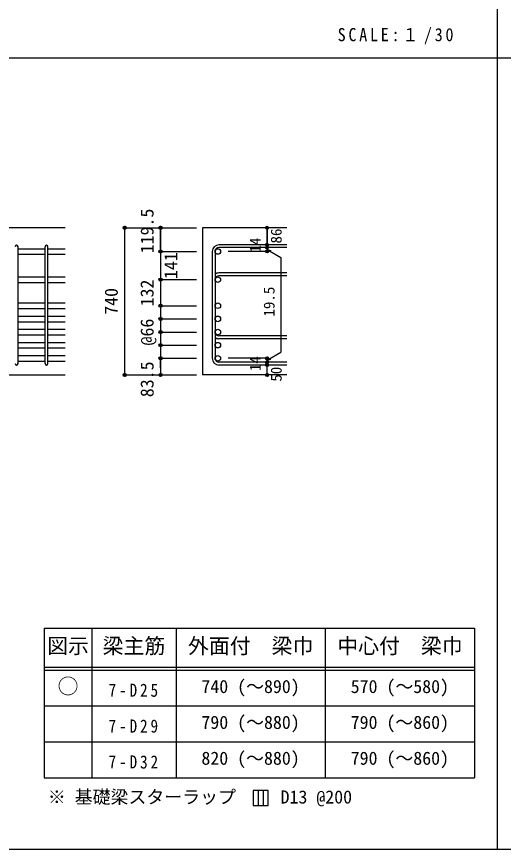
# Model space of a CAD drawing. Units: millimetres at full size, sheet at 1:30, with parts at other scales. Extents: x -5973 to 5954, y -4195 to 4201.
# Drawn here: x -3539 to -1094, y -4195 to -15 of the extents above; entities that cross this region are included whole.
import ezdxf
from ezdxf.enums import TextEntityAlignment as Align

# ---------------------------------------------------------------- set-up
doc = ezdxf.new("R2010")
doc.units = ezdxf.units.MM
doc.header["$LTSCALE"] = 30
doc.header["$PDMODE"] = 32
doc.header["$PDSIZE"] = 15
for name, color, linetype in [('0-1_躯体線', 2, 'Continuous'), ('0-6_スタラップ筋', 7, 'Continuous'), ('0-D_寸法', 4, 'Continuous'), ('6-7_文字', 7, 'Continuous'), ('6-E_枠', 7, 'Continuous'), ('F-0_枠', 6, 'Continuous')]:
    doc.layers.add(name, color=color, linetype=linetype)
doc.styles.add('ＭＳ ゴシック', font='')
doc.styles.get('ＭＳ ゴシック').set_extended_font_data('MS Gothic')

msp = doc.modelspace()

# ---------------------------------------------------------------- linework, layer by layer
at = {"layer": '0-1_躯体線'}
for p, q in [((-3295.8, -1074.89), (-4895.8, -1074.89)), ((-2180.8, -1074.89), (-2605.8, -1074.89)), ((-2605.8, -1074.89), (-2605.8, -1813.89)), ((-3695.8, -1813.89), (-3295.8, -1813.89)), ((-2180.8, -1813.89), (-2605.8, -1813.89))]:
    msp.add_line(p, q, dxfattribs=at)
at = {"layer": '0-6_スタラップ筋'}
for p, q in [((-3531.8, -1756.89), (-3531.8, -1170.09)), ((-3395.8, -1756.89), (-3395.8, -1170.09)), ((-3381.8, -1756.89), (-3381.8, -1170.09)), ((-2180.8, -1160.59), (-2522.3, -1160.59)), ((-2555.8, -1194.09), (-2555.8, -1730.39)), ((-2541.8, -1194.09), (-2541.8, -1730.39)), ((-2180.8, -1174.59), (-2522.3, -1174.59)), ((-2180.8, -1301.89), (-2522.3, -1301.89)), ((-2180.8, -1315.89), (-2522.3, -1315.89)), ((-2180.8, -1617.89), (-2522.3, -1617.89)), ((-2180.8, -1631.89), (-2522.3, -1631.89)), ((-2180.8, -1749.89), (-2522.3, -1749.89)), ((-2180.8, -1763.89), (-2522.3, -1763.89))]:
    msp.add_line(p, q, dxfattribs=at)
for centre, radius, start, end in [((-3538.8, -1170.09), 7, 0, 180), ((-3388.8, -1170.09), 7, 0, 180), ((-2522.3, -1194.09), 33.5, 90, 180), ((-2522.3, -1194.09), 19.5, 90, 180), ((-2522.3, -1335.39), 33.5, 90, 125.59765), ((-2522.3, -1335.39), 19.5, 90, 180), ((-2522.3, -1598.39), 19.5, 180, 270), ((-2522.3, -1598.39), 33.5, 234.40235, 270), ((-2522.3, -1730.39), 33.5, 180, 270), ((-2522.3, -1730.39), 19.5, 180, 270), ((-3538.8, -1756.89), 7, 180, 0), ((-3388.8, -1756.89), 7, 180, 0)]:
    msp.add_arc(centre, radius, start, end, dxfattribs=at)
at = {"layer": '0-D_寸法'}
for p, q in [((-2995.8, -1074.89), (-2815.8, -1074.89)), ((-2995.8, -1074.89), (-2815.8, -1074.89)), ((-2995.8, -1813.89), (-2995.8, -1074.89)), ((-2815.8, -1074.89), (-2635.8, -1074.89)), ((-2815.8, -1074.89), (-2635.8, -1074.89)), ((-2815.8, -1194.09), (-2815.8, -1074.89)), ((-2815.8, -1194.09), (-2815.8, -1074.89)), ((-2815.8, -1074.89), (-2815.8, -1194.09)), ((-2280.8, -1174.59), (-2280.8, -1160.59)), ((-2815.8, -1194.09), (-2635.8, -1194.09)), ((-2815.8, -1194.09), (-2635.8, -1194.09)), ((-2815.8, -1194.09), (-2815.8, -1246.09)), ((-2815.8, -1194.09), (-2815.8, -1730.39)), ((-2280.8, -1194.09), (-2476.89, -1194.09)), ((-2280.8, -1174.59), (-2280.8, -1194.09)), ((-2280.8, -1184.34), (-2261.48, -1189.52)), ((-2280.8, -1184.34), (-2210.74, -1224.79)), ((-2210.74, -1224.79), (-2210.74, -1699.7)), ((-2815.8, -1335.39), (-2635.8, -1335.39)), ((-2815.8, -1335.39), (-2635.8, -1335.39)), ((-2815.8, -1466.39), (-2635.8, -1466.39)), ((-2815.8, -1466.39), (-2635.8, -1466.39)), ((-2815.8, -1532.39), (-2635.8, -1532.39)), ((-2815.8, -1532.39), (-2635.8, -1532.39)), ((-2815.8, -1598.39), (-2635.8, -1598.39)), ((-2815.8, -1598.39), (-2635.8, -1598.39)), ((-2815.8, -1664.39), (-2635.8, -1664.39)), ((-2815.8, -1664.39), (-2635.8, -1664.39)), ((-2280.8, -1740.14), (-2210.74, -1699.7)), ((-2815.8, -1730.39), (-2635.8, -1730.39)), ((-2280.8, -1730.39), (-2476.89, -1730.39)), ((-2280.8, -1749.89), (-2280.8, -1730.39)), ((-2280.8, -1740.14), (-2261.48, -1734.97)), ((-2280.8, -1763.89), (-2280.8, -1749.89)), ((-2280.8, -1813.89), (-2280.8, -1763.89)), ((-2995.8, -1813.89), (-2815.8, -1813.89)), ((-2815.8, -1813.89), (-2635.8, -1813.89))]:
    msp.add_line(p, q, dxfattribs=at)
at = {"layer": '0-D_寸法', "color": 7}
for p, q in [((-3531.8, -1180.09), (-3395.8, -1180.09)), ((-3531.8, -1208.09), (-3395.8, -1208.09)), ((-3381.8, -1180.09), (-3295.8, -1180.09)), ((-3381.8, -1208.09), (-3295.8, -1208.09)), ((-3531.8, -1321.39), (-3395.8, -1321.39)), ((-3381.8, -1321.39), (-3295.8, -1321.39)), ((-3531.8, -1349.39), (-3395.8, -1349.39)), ((-3381.8, -1349.39), (-3295.8, -1349.39)), ((-3531.8, -1452.39), (-3395.8, -1452.39)), ((-3381.8, -1452.39), (-3295.8, -1452.39)), ((-3531.8, -1480.39), (-3395.8, -1480.39)), ((-3381.8, -1480.39), (-3295.8, -1480.39)), ((-3531.8, -1518.39), (-3395.8, -1518.39)), ((-3531.8, -1546.39), (-3395.8, -1546.39)), ((-3381.8, -1518.39), (-3295.8, -1518.39)), ((-3381.8, -1546.39), (-3295.8, -1546.39)), ((-3531.8, -1584.39), (-3395.8, -1584.39)), ((-3381.8, -1584.39), (-3295.8, -1584.39)), ((-3531.8, -1612.39), (-3395.8, -1612.39)), ((-3381.8, -1612.39), (-3295.8, -1612.39)), ((-3531.8, -1650.39), (-3395.8, -1650.39)), ((-3381.8, -1650.39), (-3295.8, -1650.39)), ((-3531.8, -1678.39), (-3395.8, -1678.39)), ((-3381.8, -1678.39), (-3295.8, -1678.39)), ((-3531.8, -1716.39), (-3395.8, -1716.39)), ((-3531.8, -1744.39), (-3395.8, -1744.39)), ((-3381.8, -1716.39), (-3295.8, -1716.39)), ((-3381.8, -1744.39), (-3295.8, -1744.39))]:
    msp.add_line(p, q, dxfattribs=at)
at = {"layer": '0-D_寸法'}
for points in [[(-2280.8, -1074.89), (-2280.8, -1160.59), (-2280.8, -1074.89)], [(-2815.8, -1777.86), (-2815.8, -1730.39), (-2815.8, -1813.89)]]:
    msp.add_lwpolyline(points, dxfattribs=at)
for centre, radius in [((-2995.8, -1074.89), 8), ((-2995.8, -1074.89), 7.2), ((-2995.8, -1074.89), 6.4), ((-2995.8, -1074.89), 5.6), ((-2995.8, -1074.89), 4.8), ((-2995.8, -1074.89), 4), ((-2995.8, -1074.89), 3.2), ((-2995.8, -1074.89), 2.4), ((-2995.8, -1074.89), 1.6), ((-2995.8, -1074.89), 0.8), ((-2815.8, -1074.89), 8), ((-2815.8, -1074.89), 7.2), ((-2815.8, -1074.89), 6.4), ((-2815.8, -1074.89), 5.6), ((-2815.8, -1074.89), 4.8), ((-2815.8, -1074.89), 4), ((-2815.8, -1074.89), 3.2), ((-2815.8, -1074.89), 2.4), ((-2815.8, -1074.89), 1.6), ((-2815.8, -1074.89), 0.8), ((-2280.8, -1074.89), 4), ((-2280.8, -1074.89), 3.6), ((-2280.8, -1074.89), 3.2), ((-2280.8, -1074.89), 2.8), ((-2280.8, -1074.89), 2.4), ((-2280.8, -1074.89), 2), ((-2280.8, -1074.89), 1.6), ((-2280.8, -1074.89), 1.2), ((-2280.8, -1074.89), 0.8), ((-2280.8, -1074.89), 0.4), ((-2280.8, -1160.59), 4), ((-2280.8, -1160.59), 3.6), ((-2280.8, -1160.59), 3.2), ((-2280.8, -1160.59), 2.8), ((-2280.8, -1160.59), 2.4), ((-2280.8, -1160.59), 2), ((-2280.8, -1160.59), 1.6), ((-2280.8, -1160.59), 1.2), ((-2280.8, -1160.59), 0.8), ((-2280.8, -1160.59), 0.4), ((-2815.8, -1194.09), 8), ((-2815.8, -1194.09), 7.2), ((-2815.8, -1194.09), 6.4), ((-2815.8, -1194.09), 5.6), ((-2815.8, -1194.09), 4.8), ((-2815.8, -1194.09), 4), ((-2815.8, -1194.09), 3.2), ((-2815.8, -1194.09), 2.4), ((-2815.8, -1194.09), 1.6), ((-2815.8, -1194.09), 0.8), ((-2280.8, -1174.59), 4), ((-2280.8, -1194.09), 4), ((-2280.8, -1174.59), 3.6), ((-2280.8, -1194.09), 3.6), ((-2280.8, -1174.59), 3.2), ((-2280.8, -1194.09), 3.2), ((-2280.8, -1174.59), 2.8), ((-2280.8, -1194.09), 2.8), ((-2280.8, -1174.59), 2.4), ((-2280.8, -1194.09), 2.4), ((-2280.8, -1174.59), 2), ((-2280.8, -1194.09), 2), ((-2280.8, -1174.59), 1.6), ((-2280.8, -1194.09), 1.6), ((-2280.8, -1174.59), 1.2), ((-2280.8, -1194.09), 1.2), ((-2280.8, -1174.59), 0.8), ((-2280.8, -1194.09), 0.8), ((-2280.8, -1174.59), 0.4), ((-2280.8, -1194.09), 0.4), ((-2815.8, -1335.39), 8), ((-2815.8, -1335.39), 7.2), ((-2815.8, -1335.39), 6.4), ((-2815.8, -1335.39), 5.6), ((-2815.8, -1335.39), 4.8), ((-2815.8, -1335.39), 4), ((-2815.8, -1335.39), 3.2), ((-2815.8, -1335.39), 2.4), ((-2815.8, -1335.39), 1.6), ((-2815.8, -1335.39), 0.8), ((-2815.8, -1466.39), 8), ((-2815.8, -1466.39), 7.2), ((-2815.8, -1466.39), 6.4), ((-2815.8, -1466.39), 5.6), ((-2815.8, -1466.39), 4.8), ((-2815.8, -1466.39), 4), ((-2815.8, -1466.39), 3.2), ((-2815.8, -1466.39), 2.4), ((-2815.8, -1466.39), 1.6), ((-2815.8, -1466.39), 0.8), ((-2815.8, -1532.39), 8), ((-2815.8, -1532.39), 7.2), ((-2815.8, -1532.39), 6.4), ((-2815.8, -1532.39), 5.6), ((-2815.8, -1532.39), 4.8), ((-2815.8, -1532.39), 4), ((-2815.8, -1532.39), 3.2), ((-2815.8, -1532.39), 2.4), ((-2815.8, -1532.39), 1.6), ((-2815.8, -1532.39), 0.8), ((-2815.8, -1598.39), 8), ((-2815.8, -1598.39), 7.2), ((-2815.8, -1598.39), 6.4), ((-2815.8, -1598.39), 5.6), ((-2815.8, -1598.39), 4.8), ((-2815.8, -1598.39), 4), ((-2815.8, -1598.39), 3.2), ((-2815.8, -1598.39), 2.4), ((-2815.8, -1598.39), 1.6), ((-2815.8, -1598.39), 0.8), ((-2815.8, -1664.39), 8), ((-2815.8, -1664.39), 7.2), ((-2815.8, -1664.39), 6.4), ((-2815.8, -1664.39), 5.6), ((-2815.8, -1664.39), 4.8), ((-2815.8, -1664.39), 4), ((-2815.8, -1664.39), 3.2), ((-2815.8, -1664.39), 2.4), ((-2815.8, -1664.39), 1.6), ((-2815.8, -1664.39), 0.8), ((-2815.8, -1730.39), 8), ((-2815.8, -1730.39), 7.2), ((-2815.8, -1730.39), 6.4), ((-2815.8, -1730.39), 5.6), ((-2815.8, -1730.39), 4.8), ((-2815.8, -1730.39), 4), ((-2815.8, -1730.39), 3.2), ((-2815.8, -1730.39), 2.4), ((-2815.8, -1730.39), 1.6), ((-2815.8, -1730.39), 0.8), ((-2280.8, -1730.39), 4), ((-2280.8, -1749.89), 4), ((-2280.8, -1730.39), 3.6), ((-2280.8, -1749.89), 3.6), ((-2280.8, -1730.39), 3.2), ((-2280.8, -1749.89), 3.2), ((-2280.8, -1730.39), 2.8), ((-2280.8, -1749.89), 2.8), ((-2280.8, -1730.39), 2.4), ((-2280.8, -1749.89), 2.4), ((-2280.8, -1730.39), 2), ((-2280.8, -1749.89), 2), ((-2280.8, -1730.39), 1.6), ((-2280.8, -1749.89), 1.6), ((-2280.8, -1730.39), 1.2), ((-2280.8, -1749.89), 1.2), ((-2280.8, -1730.39), 0.8), ((-2280.8, -1749.89), 0.8), ((-2280.8, -1730.39), 0.4), ((-2280.8, -1749.89), 0.4), ((-2280.8, -1763.89), 4), ((-2280.8, -1763.89), 3.6), ((-2280.8, -1763.89), 3.2), ((-2280.8, -1763.89), 2.8), ((-2280.8, -1763.89), 2.4), ((-2280.8, -1763.89), 2), ((-2280.8, -1763.89), 1.6), ((-2280.8, -1763.89), 1.2), ((-2280.8, -1763.89), 0.8), ((-2280.8, -1763.89), 0.4), ((-2995.8, -1813.89), 7.2), ((-2995.8, -1813.89), 6.4), ((-2995.8, -1813.89), 5.6), ((-2995.8, -1813.89), 4.8), ((-2995.8, -1813.89), 4), ((-2995.8, -1813.89), 3.2), ((-2995.8, -1813.89), 2.4), ((-2995.8, -1813.89), 1.6), ((-2995.8, -1813.89), 0.8), ((-2815.8, -1813.89), 7.2), ((-2815.8, -1813.89), 6.4), ((-2815.8, -1813.89), 5.6), ((-2815.8, -1813.89), 4.8), ((-2815.8, -1813.89), 4), ((-2815.8, -1813.89), 3.2), ((-2815.8, -1813.89), 2.4), ((-2815.8, -1813.89), 1.6), ((-2815.8, -1813.89), 0.8), ((-2280.8, -1813.89), 4), ((-2280.8, -1813.89), 3.6), ((-2280.8, -1813.89), 3.2), ((-2280.8, -1813.89), 2.8), ((-2280.8, -1813.89), 2.4), ((-2280.8, -1813.89), 2), ((-2280.8, -1813.89), 1.6), ((-2280.8, -1813.89), 1.2), ((-2280.8, -1813.89), 0.8), ((-2280.8, -1813.89), 0.4)]:
    msp.add_circle(centre, radius, dxfattribs=at)
at = {"layer": '0-D_寸法', "color": 3}
for centre in [(-2527.8, -1194.09), (-2527.8, -1335.39), (-2527.8, -1466.39), (-2527.8, -1532.39), (-2527.8, -1598.39), (-2527.8, -1664.39), (-2527.8, -1730.39)]:
    msp.add_circle(centre, 14, dxfattribs=at)
at = {"layer": '0-D_寸法', "color": 7}
for p in [(-2995.8, -1074.89), (-2815.8, -1074.89), (-2280.8, -1074.89), (-2280.8, -1160.59), (-2280.8, -1174.59), (-2815.8, -1194.09), (-2280.8, -1194.09), (-2815.8, -1335.39), (-2815.8, -1466.39), (-2815.8, -1532.39), (-2815.8, -1598.39), (-2815.8, -1664.39), (-2815.8, -1730.39), (-2280.8, -1730.39), (-2280.8, -1730.39), (-2280.8, -1749.89), (-2280.8, -1763.89), (-2995.8, -1813.89), (-2815.8, -1813.89), (-2280.8, -1813.89)]:
    msp.add_point(p, dxfattribs=at)
at = {"layer": '6-7_文字'}
for p, q in [((-2325.9, -3899.81), (-2325.9, -3974.81)), ((-2300.9, -3899.81), (-2300.9, -3974.81))]:
    msp.add_line(p, q, dxfattribs=at)
msp.add_lwpolyline([(-2350.9, -3974.81), (-2275.9, -3974.81), (-2275.9, -3899.81), (-2350.9, -3899.81)], close=True, dxfattribs=at)
at = {"layer": '6-E_枠', "color": 3}
for p, q in [((-3400.52, -3085.43), (-3400.52, -3835.43)), ((-3400.52, -3085.43), (-1238, -3085.43)), ((-1238, -3085.43), (-1238, -3835.43)), ((-3400.52, -3835.43), (-1238, -3835.43))]:
    msp.add_line(p, q, dxfattribs=at)
at = {"layer": '6-E_枠'}
for p, q in [((-3160.52, -3085.43), (-3160.52, -3835.43)), ((-2738, -3085.43), (-2738, -3835.43)), ((-1988, -3085.43), (-1988, -3835.43)), ((-3400.52, -3280.43), (-1238, -3280.43)), ((-3400.52, -3295.43), (-1238, -3295.43)), ((-3400.52, -3475.43), (-1238, -3475.43)), ((-3400.52, -3655.43), (-1238, -3655.43))]:
    msp.add_line(p, q, dxfattribs=at)
at = {"layer": 'F-0_枠', "color": 2}
for p, q in [((-1124.64, 4201.15), (-1124.64, -4195.24)), ((-5972.88, -222.05), (3723.6, -222.05))]:
    msp.add_line(p, q, dxfattribs=at)
at = {"layer": 'F-0_枠'}
msp.add_line((5954.1, -4195.24), (-5972.88, -4195.24), dxfattribs=at)

# ---------------------------------------------------------------- texts
at = {"layer": '0-D_寸法', "style": 'ＭＳ ゴシック'}
for s, height, p in [('119.5', 65.98, (-2830.8, -1203.24)), ('86', 54.99, (-2190.8, -1153.89)), ('14', 54.99, (-2296.03, -1199.26)), ('141', 65.98, (-2711.37, -1332.4)), ('132', 65.98, (-2830.95, -1469.69)), ('19.5', 54.99, (-2226.37, -1520.54)), ('740', 65.98, (-3010.8, -1511.89)), ('@66', 65.98, (-2830.8, -1665.89)), ('83.5', 65.98, (-2830.8, -1925.39)), ('14', 54.99, (-2296.06, -1794.57)), ('50', 54.99, (-2190.8, -1847.39))]:
    msp.add_text(s, height=height, rotation=90, dxfattribs=at).set_placement(p, align=Align.BOTTOM_LEFT)
at = {"layer": '6-7_文字', "color": 2, "style": 'ＭＳ ゴシック'}
for s, p in [('図示', (-3385.52, -3235.43)), ('梁主筋', (-3106.76, -3235.43)), ('外面付\u3000梁巾', (-2678, -3235.43)), ('中心付\u3000梁巾', (-1928, -3235.43)), ('○', (-3333.02, -3437.93))]:
    msp.add_text(s, height=76.98, dxfattribs=at).set_placement(p, align=Align.BOTTOM_LEFT)
at = {"layer": '6-7_文字', "style": 'ＭＳ ゴシック'}
for s, p in [('740 (～890)', (-2610.5, -3430.43)), ('570 (～580)', (-1860.5, -3430.43)), ('790 (～880)', (-2610.5, -3610.43)), ('790 (～860)', (-1860.5, -3610.43)), ('820 (～880)', (-2610.5, -3790.43)), ('790 (～860)', (-1860.5, -3790.43)), ('※ 基礎梁スターラップ     D13 @200', (-3381.96, -3985.01))]:
    msp.add_text(s, height=65.98, dxfattribs=at).set_placement(p, align=Align.BOTTOM_LEFT)
at = {"layer": '6-7_文字', "color": 2, "insert": (-1925.98, -154.55), "char_height": 65.98, "attachment_point": 7, "style": 'ＭＳ ゴシック'}
msp.add_mtext('\\T1.34;\\W0.9;SCALE:１/30', dxfattribs=at)
at = {"layer": '6-7_文字', "char_height": 65.98, "attachment_point": 7, "style": 'ＭＳ ゴシック'}
for s, insert in [('\\T1.38;\\W0.85;7-D25', (-3076.76, -3430.43)), ('\\T1.38;\\W0.85;7-D29', (-3076.76, -3610.43)), ('\\T1.38;\\W0.85;7-D32', (-3076.76, -3790.43))]:
    msp.add_mtext(s, dxfattribs=dict(at, insert=insert))

doc.saveas('drawing.dxf')
